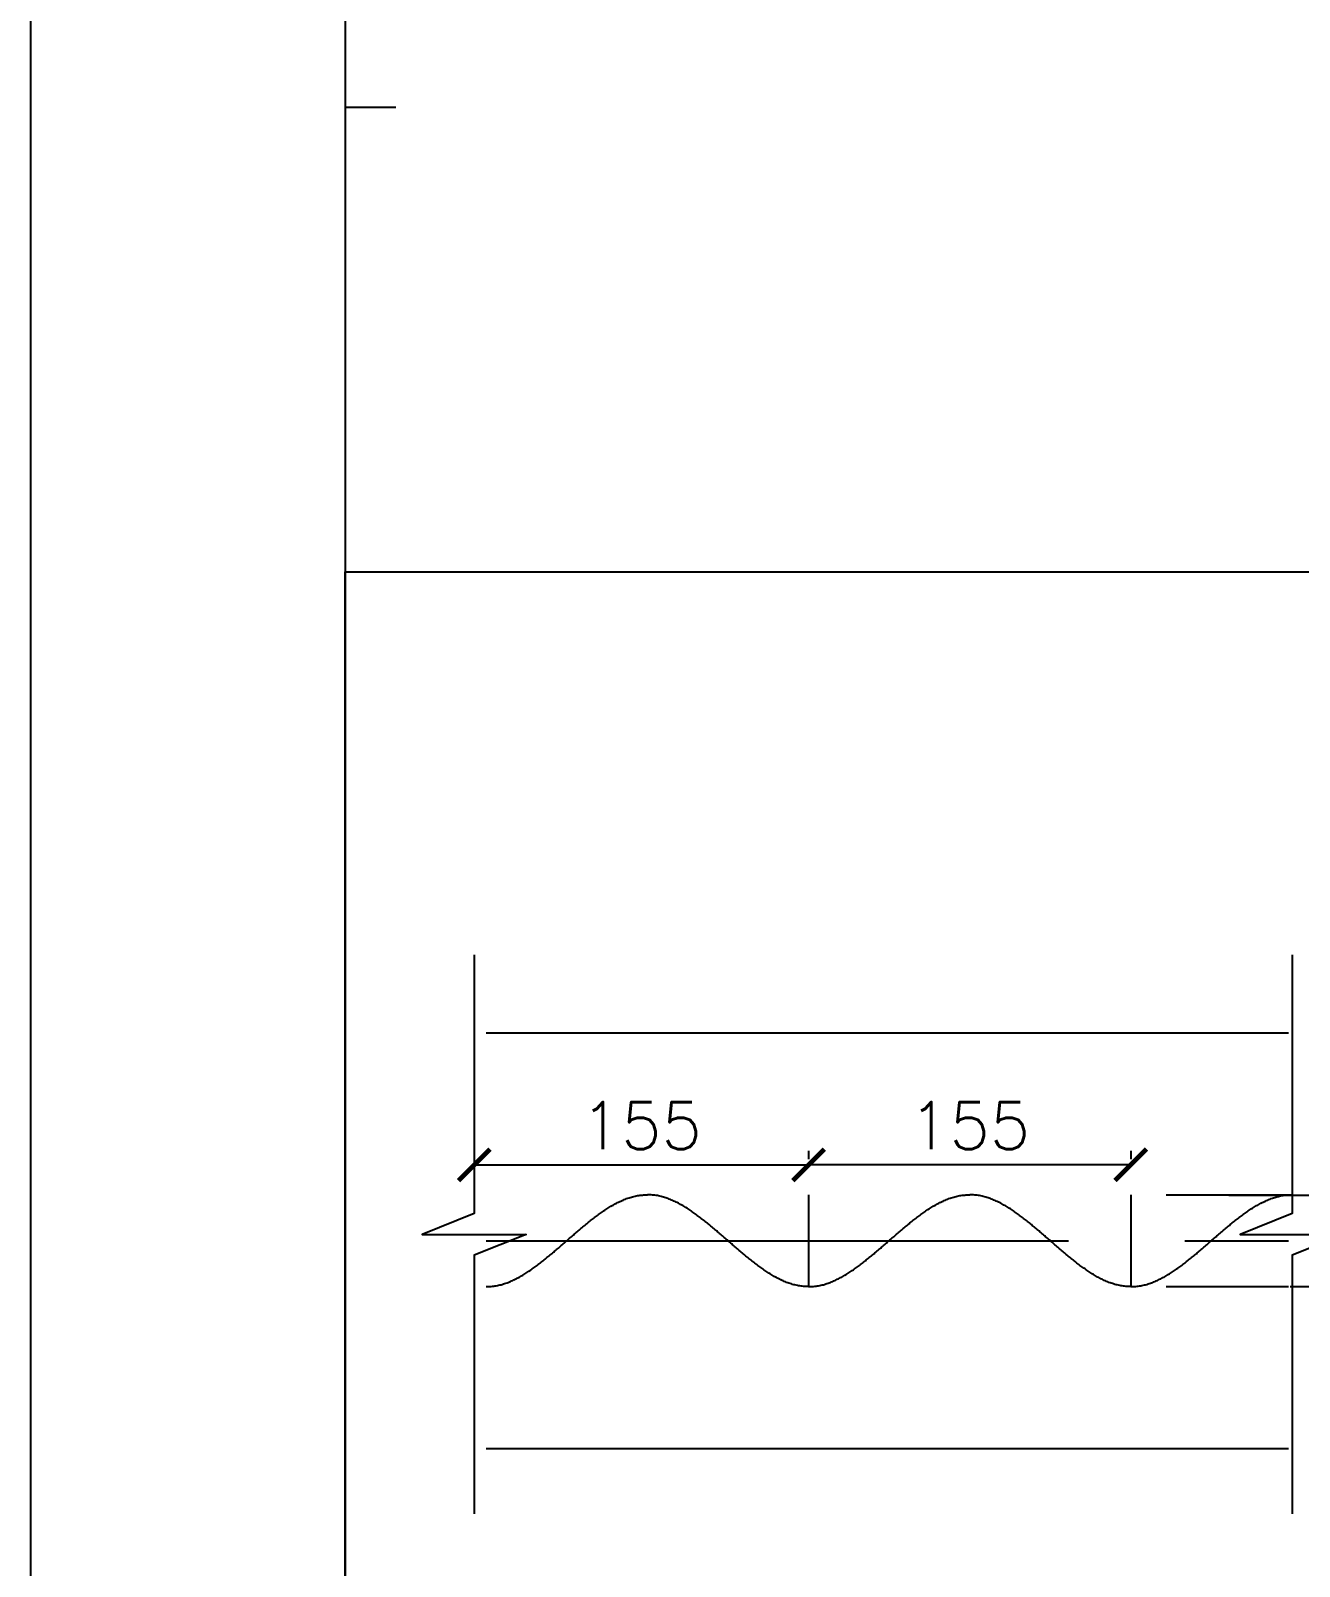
# Model space of a CAD drawing. Header units: metres. Extents: x -297536 to 1852864, y -630451 to -422551.
# Drawn here: x 1592464 to 1604573, y -497772 to -483113 of the extents above; entities that cross this region are included whole.
import ezdxf

# ---------------------------------------------------------------- set-up
doc = ezdxf.new("R2010")
doc.units = ezdxf.units.M
doc.header["$LTSCALE"] = 700
doc.linetypes.add('CEN', pattern=[62, 60, -1, 0, -1])
doc.linetypes.add('CENTER', pattern=[50.8, 31.75, -6.35, 6.35, -6.35])
for name, color, linetype in [('CEN', 152, 'CEN'), ('DIM', 7, 'Continuous'), ('TEX', 3, 'Continuous'), ('된장공장-1$0$WID', 4, 'Continuous')]:
    doc.layers.add(name, color=color, linetype=linetype)
doc.styles.add('HGTXT', font='romans.shx', dxfattribs={"bigfont": 'WHGTXT.shx'})
doc.dimstyles.new('KJ', dxfattribs={"dimscale": 700, "dimtxt": 1.5, "dimasz": 1, "dimexe": 0.18, "dimexo": 2, "dimgap": 0.5, "dimtad": 1, "dimdec": 0, "dimzin": 0, "dimdsep": 46, "dimlunit": 6, "dimtxsty": 'HGTXT', "dimblk": 'ARCHTICK', "dimcen": 0.09, "dimclrt": 3, "dimadec": 0, "dimazin": 0, "dimtfac": 1, "dimtdec": 0, "dimtix": 1, "dimtmove": 0, "dimatfit": 0, "dimldrblk": 'OBLIQUE', "dimfxl": 1, "dimtolj": 1, "dimtzin": 0, "dimarcsym": 0})

# ---------------------------------------------------------------- blocks, each defined once
blk = doc.blocks.new('_ArchTick')
at = {"color": 0, "linetype": 'ByBlock', "const_width": 0.15}
blk.add_lwpolyline([(-0.5, -0.5), (0.5, 0.5)], dxfattribs=at)
blk = doc.blocks.new('*D753')
at = {"layer": 'Defpoints', "color": 0, "transparency": 16777216}
for p in [(1603302, -494228), (1605953, -494228), (1603886, -495101)]:
    blk.add_point(p, dxfattribs=at)
at = {"layer": 'DIM', "color": 0, "lineweight": -2, "transparency": 16777216}
for p, q in [((1605953, -494228), (1605953, -493928)), ((1603902, -494228), (1606007, -494228)), ((1605953, -495101), (1605953, -494228)), ((1604486, -495101), (1606007, -495101)), ((1605953, -495101), (1605953, -495401))]:
    blk.add_line(p, q, dxfattribs=at)
at = {"layer": 'DIM', "color": 0, "lineweight": -2, "transparency": 16777216, "xscale": 300, "yscale": 300, "zscale": 300}
for p, rotation in [((1605953, -494228), 270), ((1605953, -495101), 90)]:
    blk.add_blockref('_ArchTick', p, dxfattribs=dict(at, rotation=rotation))
at = {"layer": 'DIM', "color": 3, "transparency": 16777216, "insert": (1605578, -494664), "char_height": 450, "attachment_point": 5, "rotation": 90, "style": 'HGTXT'}
blk.add_mtext('\\A1;40~43', dxfattribs=at)
blk = doc.blocks.new('_Oblique')
at = {"color": 0, "linetype": 'ByBlock', "lineweight": -2}
blk.add_line((-0.5, -0.5), (0.5, 0.5), dxfattribs=at)
blk = doc.blocks.new('*D754')
at = {"layer": 'Defpoints', "color": 0, "transparency": 16777216}
for p in [(1599889, -493940), (1599889, -494405), (1602965, -494405)]:
    blk.add_point(p, dxfattribs=at)
at = {"layer": 'DIM', "color": 0, "lineweight": -2, "transparency": 16777216}
for p, q in [((1599889, -493805), (1599889, -493886)), ((1602965, -493805), (1602965, -493886)), ((1602965, -493940), (1599889, -493940))]:
    blk.add_line(p, q, dxfattribs=at)
at = {"layer": 'DIM', "color": 0, "lineweight": -2, "transparency": 16777216, "xscale": 300, "yscale": 300, "zscale": 300, "rotation": 180}
blk.add_blockref('_ArchTick', (1599889, -493940), dxfattribs=at)
at = {"layer": 'DIM', "color": 0, "lineweight": -2, "transparency": 16777216, "xscale": 300, "yscale": 300, "zscale": 300}
blk.add_blockref('_ArchTick', (1602965, -493940), dxfattribs=at)
at = {"layer": 'DIM', "color": 3, "transparency": 16777216, "insert": (1601427, -493565), "char_height": 450, "attachment_point": 5, "style": 'HGTXT'}
blk.add_mtext('\\A1;155', dxfattribs=at)
blk = doc.blocks.new('*D755')
at = {"layer": 'Defpoints', "color": 0, "transparency": 16777216}
for p in [(1599889, -493940), (1596698, -494405), (1599889, -494405)]:
    blk.add_point(p, dxfattribs=at)
at = {"layer": 'DIM', "color": 0, "lineweight": -2, "transparency": 16777216}
for p, q in [((1596698, -493805), (1596698, -493886)), ((1599889, -493805), (1599889, -493886)), ((1596698, -493940), (1599889, -493940))]:
    blk.add_line(p, q, dxfattribs=at)
at = {"layer": 'DIM', "color": 0, "lineweight": -2, "transparency": 16777216, "xscale": 300, "yscale": 300, "zscale": 300, "rotation": 180}
blk.add_blockref('_ArchTick', (1596698, -493940), dxfattribs=at)
at = {"layer": 'DIM', "color": 0, "lineweight": -2, "transparency": 16777216, "xscale": 300, "yscale": 300, "zscale": 300}
blk.add_blockref('_ArchTick', (1599889, -493940), dxfattribs=at)
at = {"layer": 'DIM', "color": 3, "transparency": 16777216, "insert": (1598293, -493565), "char_height": 450, "attachment_point": 5, "style": 'HGTXT'}
blk.add_mtext('\\A1;155', dxfattribs=at)
blk = doc.blocks.new('Form01')
at = {"ltscale": 0.015}
blk.add_lwpolyline([(0, 0), (420, 0), (420, -297), (0, -297)], close=True, dxfattribs=at)
at = {"layer": '된장공장-1$0$WID', "ltscale": 250}
for p, q in [((10, -10), (10, -287)), ((11.622, -204.321), (10, -204.321))]:
    blk.add_line(p, q, dxfattribs=at)

msp = doc.modelspace()

# ---------------------------------------------------------------- linework, layer by layer
at = {"color": 2}
for p, q in [((1598003.1, -494335.7), (1598013.4, -494329.6)), ((1598013.4, -494329.6), (1598023.7, -494323.7)), ((1598023.7, -494323.7), (1598034.1, -494317.8)), ((1598034.1, -494317.8), (1598044.5, -494312.1)), ((1598044.5, -494312.1), (1598055, -494306.5)), ((1598055, -494306.5), (1598065.6, -494301)), ((1598065.6, -494301), (1598076.2, -494295.6)), ((1598076.2, -494295.6), (1598086.9, -494290.4)), ((1598086.9, -494290.4), (1598097.7, -494285.4)), ((1598097.7, -494285.4), (1598108.6, -494280.4)), ((1598108.6, -494280.4), (1598119.5, -494275.7)), ((1598119.5, -494275.7), (1598130.5, -494271.1)), ((1598130.5, -494271.1), (1598141.5, -494266.7)), ((1598141.5, -494266.7), (1598152.7, -494262.5)), ((1598152.7, -494262.5), (1598163.9, -494258.4)), ((1598163.9, -494258.4), (1598175.1, -494254.6)), ((1598175.1, -494254.6), (1598186.5, -494251)), ((1598186.5, -494251), (1598197.9, -494247.6)), ((1598197.9, -494247.6), (1598209.4, -494244.4)), ((1598209.4, -494244.4), (1598220.9, -494241.5)), ((1598220.9, -494241.5), (1598232.5, -494238.8)), ((1598232.5, -494238.8), (1598244.2, -494236.4)), ((1598244.2, -494236.4), (1598255.9, -494234.2)), ((1598255.9, -494234.2), (1598267.6, -494232.3)), ((1598267.6, -494232.3), (1598279.5, -494230.7)), ((1598279.5, -494230.7), (1598291.3, -494229.4)), ((1598291.3, -494229.4), (1598303.2, -494228.4)), ((1598303.2, -494228.4), (1598315, -494227.7)), ((1598315, -494227.7), (1598326.9, -494227.4)), ((1598326.9, -494227.4), (1598338.9, -494227.3)), ((1598338.9, -494227.3), (1598350.8, -494227.6)), ((1598362.7, -494227.3), (1598350.8, -494227.6)), ((1598374.6, -494227.4), (1598362.7, -494227.3)), ((1598386.5, -494227.7), (1598374.6, -494227.4)), ((1598398.4, -494228.4), (1598386.5, -494227.7)), ((1598410.2, -494229.4), (1598398.4, -494228.4)), ((1598422.1, -494230.7), (1598410.2, -494229.4)), ((1598433.9, -494232.3), (1598422.1, -494230.7)), ((1598445.6, -494234.2), (1598433.9, -494232.3)), ((1598457.3, -494236.4), (1598445.6, -494234.2)), ((1598469, -494238.8), (1598457.3, -494236.4)), ((1598480.6, -494241.5), (1598469, -494238.8)), ((1598492.1, -494244.4), (1598480.6, -494241.5)), ((1598503.6, -494247.6), (1598492.1, -494244.4)), ((1598515, -494251), (1598503.6, -494247.6)), ((1598526.4, -494254.6), (1598515, -494251)), ((1598537.6, -494258.4), (1598526.4, -494254.6)), ((1598548.8, -494262.5), (1598537.6, -494258.4)), ((1598560, -494266.7), (1598548.8, -494262.5)), ((1598571, -494271.1), (1598560, -494266.7)), ((1598582, -494275.7), (1598571, -494271.1)), ((1598592.9, -494280.4), (1598582, -494275.7)), ((1598603.8, -494285.4), (1598592.9, -494280.4)), ((1598614.6, -494290.4), (1598603.8, -494285.4)), ((1598625.3, -494295.6), (1598614.6, -494290.4)), ((1598635.9, -494301), (1598625.3, -494295.6)), ((1598646.5, -494306.5), (1598635.9, -494301)), ((1598657, -494312.1), (1598646.5, -494306.5)), ((1598667.4, -494317.8), (1598657, -494312.1)), ((1598677.8, -494323.7), (1598667.4, -494317.8)), ((1598688.1, -494329.6), (1598677.8, -494323.7)), ((1598698.4, -494335.7), (1598688.1, -494329.6)), ((1601079.5, -494335.7), (1601089.7, -494329.6)), ((1601089.7, -494329.6), (1601100, -494323.7)), ((1601100, -494323.7), (1601110.4, -494317.8)), ((1601110.4, -494317.8), (1601120.9, -494312.1)), ((1601120.9, -494312.1), (1601131.4, -494306.5)), ((1601131.4, -494306.5), (1601141.9, -494301)), ((1601141.9, -494301), (1601152.6, -494295.6)), ((1601152.6, -494295.6), (1601163.3, -494290.4)), ((1601163.3, -494290.4), (1601174.1, -494285.4)), ((1601174.1, -494285.4), (1601184.9, -494280.4)), ((1601184.9, -494280.4), (1601195.8, -494275.7)), ((1601195.8, -494275.7), (1601206.8, -494271.1)), ((1601206.8, -494271.1), (1601217.9, -494266.7)), ((1601217.9, -494266.7), (1601229, -494262.5)), ((1601229, -494262.5), (1601240.2, -494258.4)), ((1601240.2, -494258.4), (1601251.5, -494254.6)), ((1601251.5, -494254.6), (1601262.8, -494251)), ((1601262.8, -494251), (1601274.2, -494247.6)), ((1601274.2, -494247.6), (1601285.7, -494244.4)), ((1601285.7, -494244.4), (1601297.3, -494241.5)), ((1601297.3, -494241.5), (1601308.9, -494238.8)), ((1601308.9, -494238.8), (1601320.5, -494236.4)), ((1601320.5, -494236.4), (1601332.2, -494234.2)), ((1601332.2, -494234.2), (1601344, -494232.3)), ((1601344, -494232.3), (1601355.8, -494230.7)), ((1601355.8, -494230.7), (1601367.6, -494229.4)), ((1601367.6, -494229.4), (1601379.5, -494228.4)), ((1601379.5, -494228.4), (1601391.4, -494227.7)), ((1601391.4, -494227.7), (1601403.3, -494227.4)), ((1601403.3, -494227.4), (1601415.2, -494227.3)), ((1601415.2, -494227.3), (1601427.1, -494227.6)), ((1601439, -494227.3), (1601427.1, -494227.6)), ((1601450.9, -494227.4), (1601439, -494227.3)), ((1601462.8, -494227.7), (1601450.9, -494227.4)), ((1601474.7, -494228.4), (1601462.8, -494227.7)), ((1601486.6, -494229.4), (1601474.7, -494228.4)), ((1601498.4, -494230.7), (1601486.6, -494229.4)), ((1601510.2, -494232.3), (1601498.4, -494230.7)), ((1601522, -494234.2), (1601510.2, -494232.3)), ((1601533.7, -494236.4), (1601522, -494234.2)), ((1601545.3, -494238.8), (1601533.7, -494236.4)), ((1601556.9, -494241.5), (1601545.3, -494238.8)), ((1601568.5, -494244.4), (1601556.9, -494241.5)), ((1601579.9, -494247.6), (1601568.5, -494244.4)), ((1601591.4, -494251), (1601579.9, -494247.6)), ((1601602.7, -494254.6), (1601591.4, -494251)), ((1601614, -494258.4), (1601602.7, -494254.6)), ((1601625.2, -494262.5), (1601614, -494258.4)), ((1601636.3, -494266.7), (1601625.2, -494262.5)), ((1601647.4, -494271.1), (1601636.3, -494266.7)), ((1601658.4, -494275.7), (1601647.4, -494271.1)), ((1601669.3, -494280.4), (1601658.4, -494275.7)), ((1601680.1, -494285.4), (1601669.3, -494280.4)), ((1601690.9, -494290.4), (1601680.1, -494285.4)), ((1601701.6, -494295.6), (1601690.9, -494290.4)), ((1601712.3, -494301), (1601701.6, -494295.6)), ((1601722.8, -494306.5), (1601712.3, -494301)), ((1601733.3, -494312.1), (1601722.8, -494306.5)), ((1601743.8, -494317.8), (1601733.3, -494312.1)), ((1601754.1, -494323.7), (1601743.8, -494317.8)), ((1601764.5, -494329.6), (1601754.1, -494323.7)), ((1601774.7, -494335.7), (1601764.5, -494329.6)), ((1604155.8, -494335.7), (1604166.1, -494329.6)), ((1604166.1, -494329.6), (1604176.4, -494323.7)), ((1604176.4, -494323.7), (1604186.8, -494317.8)), ((1604186.8, -494317.8), (1604197.2, -494312.1)), ((1604197.2, -494312.1), (1604207.7, -494306.5)), ((1604207.7, -494306.5), (1604218.3, -494301)), ((1604218.3, -494301), (1604228.9, -494295.6)), ((1604228.9, -494295.6), (1604239.6, -494290.4)), ((1604239.6, -494290.4), (1604250.4, -494285.4)), ((1604250.4, -494285.4), (1604261.2, -494280.4)), ((1604261.2, -494280.4), (1604272.2, -494275.7)), ((1604272.2, -494275.7), (1604283.1, -494271.1)), ((1604283.1, -494271.1), (1604294.2, -494266.7)), ((1604294.2, -494266.7), (1604305.3, -494262.5)), ((1604305.3, -494262.5), (1604316.5, -494258.4)), ((1604316.5, -494258.4), (1604327.8, -494254.6)), ((1604327.8, -494254.6), (1604339.2, -494251)), ((1604339.2, -494251), (1604350.6, -494247.6)), ((1604350.6, -494247.6), (1604362.1, -494244.4)), ((1604362.1, -494244.4), (1604373.6, -494241.5)), ((1604373.6, -494241.5), (1604385.2, -494238.8)), ((1604385.2, -494238.8), (1604396.9, -494236.4)), ((1604396.9, -494236.4), (1604408.6, -494234.2)), ((1604408.6, -494234.2), (1604420.3, -494232.3)), ((1604420.3, -494232.3), (1604432.1, -494230.7)), ((1604432.1, -494230.7), (1604444, -494229.4)), ((1604444, -494229.4), (1604455.8, -494228.4)), ((1604455.8, -494228.4), (1604467.7, -494227.7)), ((1604467.7, -494227.7), (1604479.6, -494227.4)), ((1597799.2, -494480.1), (1597808.6, -494472.7)), ((1597808.6, -494472.7), (1597817.9, -494465.3)), ((1597817.9, -494465.3), (1597827.3, -494458)), ((1597827.3, -494458), (1597836.7, -494450.7)), ((1597836.7, -494450.7), (1597846.2, -494443.5)), ((1597846.2, -494443.5), (1597855.6, -494436.3)), ((1597855.6, -494436.3), (1597865.2, -494429.1)), ((1597865.2, -494429.1), (1597874.7, -494422)), ((1597874.7, -494422), (1597884.3, -494415)), ((1597884.3, -494415), (1597894, -494408)), ((1597894, -494408), (1597903.6, -494401)), ((1597903.6, -494401), (1597913.4, -494394.2)), ((1597913.4, -494394.2), (1597923.1, -494387.4)), ((1597923.1, -494387.4), (1597933, -494380.6)), ((1597933, -494380.6), (1597942.8, -494374)), ((1597942.8, -494374), (1597952.7, -494367.4)), ((1597952.7, -494367.4), (1597962.7, -494360.9)), ((1597962.7, -494360.9), (1597972.7, -494354.4)), ((1597972.7, -494354.4), (1597982.8, -494348.1)), ((1597982.8, -494348.1), (1597992.9, -494341.8)), ((1597992.9, -494341.8), (1598003.1, -494335.7)), ((1598708.6, -494341.8), (1598698.4, -494335.7)), ((1598718.7, -494348.1), (1598708.6, -494341.8)), ((1598728.8, -494354.4), (1598718.7, -494348.1)), ((1598738.8, -494360.9), (1598728.8, -494354.4)), ((1598748.8, -494367.4), (1598738.8, -494360.9)), ((1598758.7, -494374), (1598748.8, -494367.4)), ((1598768.6, -494380.6), (1598758.7, -494374)), ((1598778.4, -494387.4), (1598768.6, -494380.6)), ((1598788.1, -494394.2), (1598778.4, -494387.4)), ((1598797.9, -494401), (1598788.1, -494394.2)), ((1598807.6, -494408), (1598797.9, -494401)), ((1598817.2, -494415), (1598807.6, -494408)), ((1598826.8, -494422), (1598817.2, -494415)), ((1598836.3, -494429.1), (1598826.8, -494422)), ((1598845.9, -494436.3), (1598836.3, -494429.1)), ((1598855.4, -494443.5), (1598845.9, -494436.3)), ((1598864.8, -494450.7), (1598855.4, -494443.5)), ((1598874.2, -494458), (1598864.8, -494450.7)), ((1598883.6, -494465.3), (1598874.2, -494458)), ((1598893, -494472.7), (1598883.6, -494465.3)), ((1598902.3, -494480.1), (1598893, -494472.7)), ((1600875.6, -494480.1), (1600884.9, -494472.7)), ((1600884.9, -494472.7), (1600894.2, -494465.3)), ((1600894.2, -494465.3), (1600903.6, -494458)), ((1600903.6, -494458), (1600913, -494450.7)), ((1600913, -494450.7), (1600922.5, -494443.5)), ((1600922.5, -494443.5), (1600932, -494436.3)), ((1600932, -494436.3), (1600941.5, -494429.1)), ((1600941.5, -494429.1), (1600951.1, -494422)), ((1600951.1, -494422), (1600960.7, -494415)), ((1600960.7, -494415), (1600970.3, -494408)), ((1600970.3, -494408), (1600980, -494401)), ((1600980, -494401), (1600989.7, -494394.2)), ((1600989.7, -494394.2), (1600999.5, -494387.4)), ((1600999.5, -494387.4), (1601009.3, -494380.6)), ((1601009.3, -494380.6), (1601019.2, -494374)), ((1601019.2, -494374), (1601029.1, -494367.4)), ((1601029.1, -494367.4), (1601039.1, -494360.9)), ((1601039.1, -494360.9), (1601049.1, -494354.4)), ((1601049.1, -494354.4), (1601059.2, -494348.1)), ((1601059.2, -494348.1), (1601069.3, -494341.8)), ((1601069.3, -494341.8), (1601079.5, -494335.7)), ((1601784.9, -494341.8), (1601774.7, -494335.7)), ((1601795, -494348.1), (1601784.9, -494341.8)), ((1601805.1, -494354.4), (1601795, -494348.1)), ((1601815.1, -494360.9), (1601805.1, -494354.4)), ((1601825.1, -494367.4), (1601815.1, -494360.9)), ((1601835, -494374), (1601825.1, -494367.4)), ((1601844.9, -494380.6), (1601835, -494374)), ((1601854.7, -494387.4), (1601844.9, -494380.6)), ((1601864.5, -494394.2), (1601854.7, -494387.4)), ((1601874.2, -494401), (1601864.5, -494394.2)), ((1601883.9, -494408), (1601874.2, -494401)), ((1601893.5, -494415), (1601883.9, -494408)), ((1601903.1, -494422), (1601893.5, -494415)), ((1601912.7, -494429.1), (1601903.1, -494422)), ((1601922.2, -494436.3), (1601912.7, -494429.1)), ((1601931.7, -494443.5), (1601922.2, -494436.3)), ((1601941.1, -494450.7), (1601931.7, -494443.5)), ((1601950.6, -494458), (1601941.1, -494450.7)), ((1601959.9, -494465.3), (1601950.6, -494458)), ((1601969.3, -494472.7), (1601959.9, -494465.3)), ((1601978.6, -494480.1), (1601969.3, -494472.7)), ((1603951.9, -494480.1), (1603961.2, -494472.7)), ((1603961.2, -494472.7), (1603970.6, -494465.3)), ((1603970.6, -494465.3), (1603980, -494458)), ((1603980, -494458), (1603989.4, -494450.7)), ((1603989.4, -494450.7), (1603998.8, -494443.5)), ((1603998.8, -494443.5), (1604008.3, -494436.3)), ((1604008.3, -494436.3), (1604017.8, -494429.1)), ((1604017.8, -494429.1), (1604027.4, -494422)), ((1604027.4, -494422), (1604037, -494415)), ((1604037, -494415), (1604046.6, -494408)), ((1604046.6, -494408), (1604056.3, -494401)), ((1604056.3, -494401), (1604066, -494394.2)), ((1604066, -494394.2), (1604075.8, -494387.4)), ((1604075.8, -494387.4), (1604085.6, -494380.6)), ((1604085.6, -494380.6), (1604095.5, -494374)), ((1604095.5, -494374), (1604105.4, -494367.4)), ((1604105.4, -494367.4), (1604115.4, -494360.9)), ((1604115.4, -494360.9), (1604125.4, -494354.4)), ((1604125.4, -494354.4), (1604135.5, -494348.1)), ((1604135.5, -494348.1), (1604145.6, -494341.8)), ((1604145.6, -494341.8), (1604155.8, -494335.7)), ((1597617, -494633.5), (1597626, -494625.7)), ((1597626, -494625.7), (1597635, -494617.9)), ((1597635, -494617.9), (1597644, -494610.1)), ((1597644, -494610.1), (1597653, -494602.3)), ((1597653, -494602.3), (1597662.1, -494594.5)), ((1597662.1, -494594.5), (1597671.1, -494586.8)), ((1597671.1, -494586.8), (1597680.1, -494579)), ((1597680.1, -494579), (1597689.2, -494571.3)), ((1597689.2, -494571.3), (1597698.3, -494563.6)), ((1597698.3, -494563.6), (1597707.3, -494555.9)), ((1597707.3, -494555.9), (1597716.4, -494548.2)), ((1597716.4, -494548.2), (1597725.6, -494540.5)), ((1597725.6, -494540.5), (1597734.7, -494532.9)), ((1597734.7, -494532.9), (1597743.8, -494525.3)), ((1597743.8, -494525.3), (1597753, -494517.7)), ((1597753, -494517.7), (1597762.2, -494510.1)), ((1597762.2, -494510.1), (1597771.4, -494502.6)), ((1597771.4, -494502.6), (1597780.7, -494495)), ((1597780.7, -494495), (1597789.9, -494487.6)), ((1597789.9, -494487.6), (1597799.2, -494480.1)), ((1598911.6, -494487.6), (1598902.3, -494480.1)), ((1598920.8, -494495), (1598911.6, -494487.6)), ((1598930.1, -494502.6), (1598920.8, -494495)), ((1598939.3, -494510.1), (1598930.1, -494502.6)), ((1598948.5, -494517.7), (1598939.3, -494510.1)), ((1598957.7, -494525.3), (1598948.5, -494517.7)), ((1598966.8, -494532.9), (1598957.7, -494525.3)), ((1598976, -494540.5), (1598966.8, -494532.9)), ((1598985.1, -494548.2), (1598976, -494540.5)), ((1598994.2, -494555.9), (1598985.1, -494548.2)), ((1599003.3, -494563.6), (1598994.2, -494555.9)), ((1599012.3, -494571.3), (1599003.3, -494563.6)), ((1599021.4, -494579), (1599012.3, -494571.3)), ((1599030.4, -494586.8), (1599021.4, -494579)), ((1599039.4, -494594.5), (1599030.4, -494586.8)), ((1599048.5, -494602.3), (1599039.4, -494594.5)), ((1599057.5, -494610.1), (1599048.5, -494602.3)), ((1599066.5, -494617.9), (1599057.5, -494610.1)), ((1599075.5, -494625.7), (1599066.5, -494617.9)), ((1599084.5, -494633.5), (1599075.5, -494625.7)), ((1600693.4, -494633.5), (1600702.4, -494625.7)), ((1600702.4, -494625.7), (1600711.4, -494617.9)), ((1600711.4, -494617.9), (1600720.4, -494610.1)), ((1600720.4, -494610.1), (1600729.4, -494602.3)), ((1600729.4, -494602.3), (1600738.4, -494594.5)), ((1600738.4, -494594.5), (1600747.4, -494586.8)), ((1600747.4, -494586.8), (1600756.5, -494579)), ((1600756.5, -494579), (1600765.5, -494571.3)), ((1600765.5, -494571.3), (1600774.6, -494563.6)), ((1600774.6, -494563.6), (1600783.7, -494555.9)), ((1600783.7, -494555.9), (1600792.8, -494548.2)), ((1600792.8, -494548.2), (1600801.9, -494540.5)), ((1600801.9, -494540.5), (1600811, -494532.9)), ((1600811, -494532.9), (1600820.1, -494525.3)), ((1600820.1, -494525.3), (1600829.4, -494517.7)), ((1600829.4, -494517.7), (1600838.5, -494510.1)), ((1600838.5, -494510.1), (1600847.8, -494502.6)), ((1600847.8, -494502.6), (1600857, -494495)), ((1600857, -494495), (1600866.3, -494487.6)), ((1600866.3, -494487.6), (1600875.6, -494480.1)), ((1601987.9, -494487.6), (1601978.6, -494480.1)), ((1601997.2, -494495), (1601987.9, -494487.6)), ((1602006.4, -494502.6), (1601997.2, -494495)), ((1602015.6, -494510.1), (1602006.4, -494502.6)), ((1602024.8, -494517.7), (1602015.6, -494510.1)), ((1602034.1, -494525.3), (1602024.8, -494517.7)), ((1602043.2, -494532.9), (1602034.1, -494525.3)), ((1602052.3, -494540.5), (1602043.2, -494532.9)), ((1602061.4, -494548.2), (1602052.3, -494540.5)), ((1602070.5, -494555.9), (1602061.4, -494548.2)), ((1602079.6, -494563.6), (1602070.5, -494555.9)), ((1602088.7, -494571.3), (1602079.6, -494563.6)), ((1602097.7, -494579), (1602088.7, -494571.3)), ((1602106.8, -494586.8), (1602097.7, -494579)), ((1602115.8, -494594.5), (1602106.8, -494586.8)), ((1602124.8, -494602.3), (1602115.8, -494594.5)), ((1602133.8, -494610.1), (1602124.8, -494602.3)), ((1602142.8, -494617.9), (1602133.8, -494610.1)), ((1602151.8, -494625.7), (1602142.8, -494617.9)), ((1602160.8, -494633.5), (1602151.8, -494625.7)), ((1603769.7, -494633.5), (1603778.7, -494625.7)), ((1603778.7, -494625.7), (1603787.7, -494617.9)), ((1603787.7, -494617.9), (1603796.7, -494610.1)), ((1603796.7, -494610.1), (1603805.7, -494602.3)), ((1603805.7, -494602.3), (1603814.7, -494594.5)), ((1603814.7, -494594.5), (1603823.8, -494586.8)), ((1603823.8, -494586.8), (1603832.8, -494579)), ((1603832.8, -494579), (1603841.9, -494571.3)), ((1603841.9, -494571.3), (1603850.9, -494563.6)), ((1603850.9, -494563.6), (1603860, -494555.9)), ((1603860, -494555.9), (1603869.1, -494548.2)), ((1603869.1, -494548.2), (1603878.2, -494540.5)), ((1603878.2, -494540.5), (1603887.4, -494532.9)), ((1603887.4, -494532.9), (1603896.5, -494525.3)), ((1603896.5, -494525.3), (1603905.7, -494517.7)), ((1603905.7, -494517.7), (1603914.9, -494510.1)), ((1603914.9, -494510.1), (1603924.1, -494502.6)), ((1603924.1, -494502.6), (1603933.3, -494495)), ((1603933.3, -494495), (1603942.6, -494487.6)), ((1603942.6, -494487.6), (1603951.9, -494480.1)), ((1597446.9, -494780.3), (1597456, -494772.6)), ((1597456, -494772.6), (1597465.1, -494764.9)), ((1597465.1, -494764.9), (1597474.2, -494757.2)), ((1597474.2, -494757.2), (1597483.2, -494749.5)), ((1597483.2, -494749.5), (1597492.2, -494741.7)), ((1597492.2, -494741.7), (1597501.3, -494734)), ((1597501.3, -494734), (1597510.3, -494726.2)), ((1597510.3, -494726.2), (1597519.3, -494718.4)), ((1597519.3, -494718.4), (1597528.3, -494710.6)), ((1597528.3, -494710.6), (1597537.3, -494702.8)), ((1597537.3, -494702.8), (1597546.3, -494695)), ((1597546.3, -494695), (1597555.3, -494687.2)), ((1597555.3, -494687.2), (1597564.3, -494679.4)), ((1597564.3, -494679.4), (1597573.3, -494671.6)), ((1597573.3, -494671.6), (1597581.7, -494664.2)), ((1597581.7, -494664.2), (1597590.1, -494656.9)), ((1597590.1, -494656.9), (1597599.1, -494649.1)), ((1597599.1, -494649.1), (1597608, -494641.3)), ((1597608, -494641.3), (1597617, -494633.5)), ((1599093.5, -494641.3), (1599084.5, -494633.5)), ((1599102.5, -494649.1), (1599093.5, -494641.3)), ((1599111.4, -494656.9), (1599102.5, -494649.1)), ((1599119.8, -494664.2), (1599111.4, -494656.9)), ((1599128.2, -494671.6), (1599119.8, -494664.2)), ((1599137.2, -494679.4), (1599128.2, -494671.6)), ((1599146.2, -494687.2), (1599137.2, -494679.4)), ((1599155.2, -494695), (1599146.2, -494687.2)), ((1599164.2, -494702.8), (1599155.2, -494695)), ((1599173.2, -494710.6), (1599164.2, -494702.8)), ((1599182.2, -494718.4), (1599173.2, -494710.6)), ((1599191.2, -494726.2), (1599182.2, -494718.4)), ((1599200.2, -494734), (1599191.2, -494726.2)), ((1599209.3, -494741.7), (1599200.2, -494734)), ((1599218.3, -494749.5), (1599209.3, -494741.7)), ((1599227.3, -494757.2), (1599218.3, -494749.5)), ((1599236.4, -494764.9), (1599227.3, -494757.2)), ((1599245.5, -494772.6), (1599236.4, -494764.9)), ((1599254.6, -494780.3), (1599245.5, -494772.6)), ((1600523.2, -494780.3), (1600532.3, -494772.6)), ((1600532.3, -494772.6), (1600541.4, -494764.9)), ((1600541.4, -494764.9), (1600550.5, -494757.2)), ((1600550.5, -494757.2), (1600559.5, -494749.5)), ((1600559.5, -494749.5), (1600568.6, -494741.7)), ((1600568.6, -494741.7), (1600577.6, -494734)), ((1600577.6, -494734), (1600586.6, -494726.2)), ((1600586.6, -494726.2), (1600595.7, -494718.4)), ((1600595.7, -494718.4), (1600604.7, -494710.6)), ((1600604.7, -494710.6), (1600613.7, -494702.8)), ((1600613.7, -494702.8), (1600622.6, -494695)), ((1600622.6, -494695), (1600631.6, -494687.2)), ((1600631.6, -494687.2), (1600640.6, -494679.4)), ((1600640.6, -494679.4), (1600649.6, -494671.6)), ((1600649.6, -494671.6), (1600658, -494664.2)), ((1600658, -494664.2), (1600666.4, -494656.9)), ((1600666.4, -494656.9), (1600675.4, -494649.1)), ((1600675.4, -494649.1), (1600684.4, -494641.3)), ((1600684.4, -494641.3), (1600693.4, -494633.5)), ((1602169.8, -494641.3), (1602160.8, -494633.5)), ((1602178.8, -494649.1), (1602169.8, -494641.3)), ((1602187.8, -494656.9), (1602178.8, -494649.1)), ((1602196.2, -494664.2), (1602187.8, -494656.9)), ((1602204.6, -494671.6), (1602196.2, -494664.2)), ((1602213.6, -494679.4), (1602204.6, -494671.6)), ((1602222.6, -494687.2), (1602213.6, -494679.4)), ((1602231.5, -494695), (1602222.6, -494687.2)), ((1602240.5, -494702.8), (1602231.5, -494695)), ((1602249.5, -494710.6), (1602240.5, -494702.8)), ((1602258.5, -494718.4), (1602249.5, -494710.6)), ((1602267.6, -494726.2), (1602258.5, -494718.4)), ((1602276.6, -494734), (1602267.6, -494726.2)), ((1602285.6, -494741.7), (1602276.6, -494734)), ((1602294.6, -494749.5), (1602285.6, -494741.7)), ((1602303.7, -494757.2), (1602294.6, -494749.5)), ((1602312.8, -494764.9), (1602303.7, -494757.2)), ((1602321.8, -494772.6), (1602312.8, -494764.9)), ((1602330.9, -494780.3), (1602321.8, -494772.6)), ((1603599.6, -494780.3), (1603608.7, -494772.6)), ((1603608.7, -494772.6), (1603617.8, -494764.9)), ((1603617.8, -494764.9), (1603626.9, -494757.2)), ((1603626.9, -494757.2), (1603635.9, -494749.5)), ((1603635.9, -494749.5), (1603644.9, -494741.7)), ((1603644.9, -494741.7), (1603654, -494734)), ((1603654, -494734), (1603663, -494726.2)), ((1603663, -494726.2), (1603672, -494718.4)), ((1603672, -494718.4), (1603681, -494710.6)), ((1603681, -494710.6), (1603690, -494702.8)), ((1603690, -494702.8), (1603699, -494695)), ((1603699, -494695), (1603708, -494687.2)), ((1603708, -494687.2), (1603717, -494679.4)), ((1603717, -494679.4), (1603725.9, -494671.6)), ((1603725.9, -494671.6), (1603734.3, -494664.2)), ((1603734.3, -494664.2), (1603742.8, -494656.9)), ((1603742.8, -494656.9), (1603751.7, -494649.1)), ((1603751.7, -494649.1), (1603760.7, -494641.3)), ((1603760.7, -494641.3), (1603769.7, -494633.5)), ((1597269.4, -494920.5), (1597279, -494913.5)), ((1597279, -494913.5), (1597288.6, -494906.5)), ((1597288.6, -494906.5), (1597298.2, -494899.4)), ((1597298.2, -494899.4), (1597307.7, -494892.3)), ((1597307.7, -494892.3), (1597317.2, -494885)), ((1597317.2, -494885), (1597326.6, -494877.8)), ((1597326.6, -494877.8), (1597336.1, -494870.5)), ((1597336.1, -494870.5), (1597345.4, -494863.2)), ((1597345.4, -494863.2), (1597354.8, -494855.8)), ((1597354.8, -494855.8), (1597364.1, -494848.4)), ((1597364.1, -494848.4), (1597373.4, -494840.9)), ((1597373.4, -494840.9), (1597382.7, -494833.4)), ((1597382.7, -494833.4), (1597391.9, -494825.9)), ((1597391.9, -494825.9), (1597401.1, -494818.5)), ((1597401.1, -494818.5), (1597410.3, -494810.8)), ((1597410.3, -494810.8), (1597419.5, -494803.2)), ((1597419.5, -494803.2), (1597428.7, -494795.6)), ((1597428.7, -494795.6), (1597437.8, -494788)), ((1597437.8, -494788), (1597446.9, -494780.3)), ((1599263.7, -494788), (1599254.6, -494780.3)), ((1599272.9, -494795.6), (1599263.7, -494788)), ((1599282, -494803.2), (1599272.9, -494795.6)), ((1599291.2, -494810.8), (1599282, -494803.2)), ((1599300.4, -494818.5), (1599291.2, -494810.8)), ((1599309.6, -494825.9), (1599300.4, -494818.5)), ((1599318.8, -494833.4), (1599309.6, -494825.9)), ((1599328.1, -494840.9), (1599318.8, -494833.4)), ((1599337.4, -494848.4), (1599328.1, -494840.9)), ((1599346.7, -494855.8), (1599337.4, -494848.4)), ((1599356.1, -494863.2), (1599346.7, -494855.8)), ((1599365.5, -494870.5), (1599356.1, -494863.2)), ((1599374.9, -494877.8), (1599365.5, -494870.5)), ((1599384.3, -494885), (1599374.9, -494877.8)), ((1599393.8, -494892.3), (1599384.3, -494885)), ((1599403.3, -494899.4), (1599393.8, -494892.3)), ((1599412.9, -494906.5), (1599403.3, -494899.4)), ((1599422.5, -494913.5), (1599412.9, -494906.5)), ((1599432.1, -494920.5), (1599422.5, -494913.5)), ((1600345.7, -494920.5), (1600355.4, -494913.5)), ((1600355.4, -494913.5), (1600365, -494906.5)), ((1600365, -494906.5), (1600374.5, -494899.4)), ((1600374.5, -494899.4), (1600384, -494892.3)), ((1600384, -494892.3), (1600393.5, -494885)), ((1600393.5, -494885), (1600403, -494877.8)), ((1600403, -494877.8), (1600412.4, -494870.5)), ((1600412.4, -494870.5), (1600421.8, -494863.2)), ((1600421.8, -494863.2), (1600431.1, -494855.8)), ((1600431.1, -494855.8), (1600440.4, -494848.4)), ((1600440.4, -494848.4), (1600449.7, -494840.9)), ((1600449.7, -494840.9), (1600459, -494833.4)), ((1600459, -494833.4), (1600468.3, -494825.9)), ((1600468.3, -494825.9), (1600477.5, -494818.5)), ((1600477.5, -494818.5), (1600486.7, -494810.8)), ((1600486.7, -494810.8), (1600495.8, -494803.2)), ((1600495.8, -494803.2), (1600505, -494795.6)), ((1600505, -494795.6), (1600514.1, -494788)), ((1600514.1, -494788), (1600523.2, -494780.3)), ((1602340.1, -494788), (1602330.9, -494780.3)), ((1602349.2, -494795.6), (1602340.1, -494788)), ((1602358.3, -494803.2), (1602349.2, -494795.6)), ((1602367.5, -494810.8), (1602358.3, -494803.2)), ((1602376.7, -494818.5), (1602367.5, -494810.8)), ((1602385.9, -494825.9), (1602376.7, -494818.5)), ((1602395.2, -494833.4), (1602385.9, -494825.9)), ((1602404.4, -494840.9), (1602395.2, -494833.4)), ((1602413.7, -494848.4), (1602404.4, -494840.9)), ((1602423.1, -494855.8), (1602413.7, -494848.4)), ((1602432.4, -494863.2), (1602423.1, -494855.8)), ((1602441.8, -494870.5), (1602432.4, -494863.2)), ((1602451.2, -494877.8), (1602441.8, -494870.5)), ((1602460.7, -494885), (1602451.2, -494877.8)), ((1602470.1, -494892.3), (1602460.7, -494885)), ((1602479.7, -494899.4), (1602470.1, -494892.3)), ((1602489.2, -494906.5), (1602479.7, -494899.4)), ((1602498.8, -494913.5), (1602489.2, -494906.5)), ((1602508.5, -494920.5), (1602498.8, -494913.5)), ((1603422.1, -494920.5), (1603431.7, -494913.5)), ((1603431.7, -494913.5), (1603441.3, -494906.5)), ((1603441.3, -494906.5), (1603450.9, -494899.4)), ((1603450.9, -494899.4), (1603460.4, -494892.3)), ((1603460.4, -494892.3), (1603469.9, -494885)), ((1603469.9, -494885), (1603479.3, -494877.8)), ((1603479.3, -494877.8), (1603488.7, -494870.5)), ((1603488.7, -494870.5), (1603498.1, -494863.2)), ((1603498.1, -494863.2), (1603507.5, -494855.8)), ((1603507.5, -494855.8), (1603516.8, -494848.4)), ((1603516.8, -494848.4), (1603526.1, -494840.9)), ((1603526.1, -494840.9), (1603535.4, -494833.4)), ((1603535.4, -494833.4), (1603544.6, -494825.9)), ((1603544.6, -494825.9), (1603553.8, -494818.5)), ((1603553.8, -494818.5), (1603563, -494810.8)), ((1603563, -494810.8), (1603572.2, -494803.2)), ((1603572.2, -494803.2), (1603581.3, -494795.6)), ((1603581.3, -494795.6), (1603590.5, -494788)), ((1603590.5, -494788), (1603599.6, -494780.3)), ((1597010.7, -495066), (1597021.8, -495061.8)), ((1597021.8, -495061.8), (1597032.9, -495057.4)), ((1597032.9, -495057.4), (1597043.9, -495052.8)), ((1597043.9, -495052.8), (1597054.8, -495048)), ((1597054.8, -495048), (1597065.6, -495043.1)), ((1597065.6, -495043.1), (1597076.4, -495038.1)), ((1597076.4, -495038.1), (1597087.1, -495032.9)), ((1597087.1, -495032.9), (1597097.7, -495027.5)), ((1597097.7, -495027.5), (1597108.3, -495022)), ((1597108.3, -495022), (1597118.8, -495016.4)), ((1597118.8, -495016.4), (1597129.3, -495010.7)), ((1597129.3, -495010.7), (1597139.6, -495004.8)), ((1597139.6, -495004.8), (1597150, -494998.9)), ((1597150, -494998.9), (1597160.2, -494992.8)), ((1597160.2, -494992.8), (1597170.4, -494986.7)), ((1597170.4, -494986.7), (1597180.5, -494980.4)), ((1597180.5, -494980.4), (1597190.6, -494974.1)), ((1597190.6, -494974.1), (1597200.6, -494967.6)), ((1597200.6, -494967.6), (1597210.6, -494961.1)), ((1597210.6, -494961.1), (1597220.5, -494954.5)), ((1597220.5, -494954.5), (1597230.4, -494947.9)), ((1597230.4, -494947.9), (1597240.2, -494941.1)), ((1597240.2, -494941.1), (1597250, -494934.3)), ((1597250, -494934.3), (1597259.7, -494927.4)), ((1597259.7, -494927.4), (1597269.4, -494920.5)), ((1599441.8, -494927.4), (1599432.1, -494920.5)), ((1599451.5, -494934.3), (1599441.8, -494927.4)), ((1599461.3, -494941.1), (1599451.5, -494934.3)), ((1599471.1, -494947.9), (1599461.3, -494941.1)), ((1599481, -494954.5), (1599471.1, -494947.9)), ((1599490.9, -494961.1), (1599481, -494954.5)), ((1599500.9, -494967.6), (1599490.9, -494961.1)), ((1599510.9, -494974.1), (1599500.9, -494967.6)), ((1599521, -494980.4), (1599510.9, -494974.1)), ((1599531.1, -494986.7), (1599521, -494980.4)), ((1599541.3, -494992.8), (1599531.1, -494986.7)), ((1599551.6, -494998.9), (1599541.3, -494992.8)), ((1599561.9, -495004.8), (1599551.6, -494998.9)), ((1599572.2, -495010.7), (1599561.9, -495004.8)), ((1599582.7, -495016.4), (1599572.2, -495010.7)), ((1599593.2, -495022), (1599582.7, -495016.4)), ((1599603.8, -495027.5), (1599593.2, -495022)), ((1599614.4, -495032.9), (1599603.8, -495027.5)), ((1599625.1, -495038.1), (1599614.4, -495032.9)), ((1599635.9, -495043.1), (1599625.1, -495038.1)), ((1599646.7, -495048), (1599635.9, -495043.1)), ((1599657.7, -495052.8), (1599646.7, -495048)), ((1599668.6, -495057.4), (1599657.7, -495052.8)), ((1599679.7, -495061.8), (1599668.6, -495057.4)), ((1599690.8, -495066), (1599679.7, -495061.8)), ((1600087, -495066), (1600098.1, -495061.8)), ((1600098.1, -495061.8), (1600109.2, -495057.4)), ((1600109.2, -495057.4), (1600120.2, -495052.8)), ((1600120.2, -495052.8), (1600131.1, -495048)), ((1600131.1, -495048), (1600142, -495043.1)), ((1600142, -495043.1), (1600152.7, -495038.1)), ((1600152.7, -495038.1), (1600163.4, -495032.9)), ((1600163.4, -495032.9), (1600174.1, -495027.5)), ((1600174.1, -495027.5), (1600184.7, -495022)), ((1600184.7, -495022), (1600195.2, -495016.4)), ((1600195.2, -495016.4), (1600205.6, -495010.7)), ((1600205.6, -495010.7), (1600216, -495004.8)), ((1600216, -495004.8), (1600226.3, -494998.9)), ((1600226.3, -494998.9), (1600236.5, -494992.8)), ((1600236.5, -494992.8), (1600246.7, -494986.7)), ((1600246.7, -494986.7), (1600256.9, -494980.4)), ((1600256.9, -494980.4), (1600266.9, -494974.1)), ((1600266.9, -494974.1), (1600277, -494967.6)), ((1600277, -494967.6), (1600286.9, -494961.1)), ((1600286.9, -494961.1), (1600296.9, -494954.5)), ((1600296.9, -494954.5), (1600306.7, -494947.9)), ((1600306.7, -494947.9), (1600316.5, -494941.1)), ((1600316.5, -494941.1), (1600326.3, -494934.3)), ((1600326.3, -494934.3), (1600336, -494927.4)), ((1600336, -494927.4), (1600345.7, -494920.5)), ((1602518.1, -494927.4), (1602508.5, -494920.5)), ((1602527.9, -494934.3), (1602518.1, -494927.4)), ((1602537.6, -494941.1), (1602527.9, -494934.3)), ((1602547.5, -494947.9), (1602537.6, -494941.1)), ((1602557.3, -494954.5), (1602547.5, -494947.9)), ((1602567.3, -494961.1), (1602557.3, -494954.5)), ((1602577.2, -494967.6), (1602567.3, -494961.1)), ((1602587.2, -494974.1), (1602577.2, -494967.6)), ((1602597.3, -494980.4), (1602587.2, -494974.1)), ((1602607.5, -494986.7), (1602597.3, -494980.4)), ((1602617.6, -494992.8), (1602607.5, -494986.7)), ((1602627.9, -494998.9), (1602617.6, -494992.8)), ((1602638.2, -495004.8), (1602627.9, -494998.9)), ((1602648.6, -495010.7), (1602638.2, -495004.8)), ((1602659, -495016.4), (1602648.6, -495010.7)), ((1602669.5, -495022), (1602659, -495016.4)), ((1602680.1, -495027.5), (1602669.5, -495022)), ((1602690.7, -495032.9), (1602680.1, -495027.5)), ((1602701.4, -495038.1), (1602690.7, -495032.9)), ((1602712.2, -495043.1), (1602701.4, -495038.1)), ((1602723.1, -495048), (1602712.2, -495043.1)), ((1602734, -495052.8), (1602723.1, -495048)), ((1602745, -495057.4), (1602734, -495052.8)), ((1602756, -495061.8), (1602745, -495057.4)), ((1602767.2, -495066), (1602756, -495061.8)), ((1603163.4, -495066), (1603174.5, -495061.8)), ((1603174.5, -495061.8), (1603185.5, -495057.4)), ((1603185.5, -495057.4), (1603196.5, -495052.8)), ((1603196.5, -495052.8), (1603207.5, -495048)), ((1603207.5, -495048), (1603218.3, -495043.1)), ((1603218.3, -495043.1), (1603229.1, -495038.1)), ((1603229.1, -495038.1), (1603239.8, -495032.9)), ((1603239.8, -495032.9), (1603250.4, -495027.5)), ((1603250.4, -495027.5), (1603261, -495022)), ((1603261, -495022), (1603271.5, -495016.4)), ((1603271.5, -495016.4), (1603281.9, -495010.7)), ((1603281.9, -495010.7), (1603292.3, -495004.8)), ((1603292.3, -495004.8), (1603302.6, -494998.9)), ((1603302.6, -494998.9), (1603312.9, -494992.8)), ((1603312.9, -494992.8), (1603323.1, -494986.7)), ((1603323.1, -494986.7), (1603333.2, -494980.4)), ((1603333.2, -494980.4), (1603343.3, -494974.1)), ((1603343.3, -494974.1), (1603353.3, -494967.6)), ((1603353.3, -494967.6), (1603363.3, -494961.1)), ((1603363.3, -494961.1), (1603373.2, -494954.5)), ((1603373.2, -494954.5), (1603383.1, -494947.9)), ((1603383.1, -494947.9), (1603392.9, -494941.1)), ((1603392.9, -494941.1), (1603402.7, -494934.3)), ((1603402.7, -494934.3), (1603412.4, -494927.4)), ((1603412.4, -494927.4), (1603422.1, -494920.5)), ((1596812.6, -495100.9), (1596824.5, -495101.2)), ((1596824.5, -495101.2), (1596836.4, -495101.1)), ((1596836.4, -495101.1), (1596848.3, -495100.8)), ((1596848.3, -495100.8), (1596860.2, -495100.1)), ((1596860.2, -495100.1), (1596872.1, -495099.1)), ((1596872.1, -495099.1), (1596883.9, -495097.8)), ((1596883.9, -495097.8), (1596895.7, -495096.2)), ((1596895.7, -495096.2), (1596907.4, -495094.3)), ((1596907.4, -495094.3), (1596919.2, -495092.1)), ((1596919.2, -495092.1), (1596930.8, -495089.7)), ((1596930.8, -495089.7), (1596942.4, -495087)), ((1596942.4, -495087), (1596954, -495084.1)), ((1596954, -495084.1), (1596965.4, -495080.9)), ((1596965.4, -495080.9), (1596976.9, -495077.5)), ((1596976.9, -495077.5), (1596988.2, -495073.9)), ((1596988.2, -495073.9), (1596999.5, -495070.1)), ((1596999.5, -495070.1), (1597010.7, -495066)), ((1599702, -495070.1), (1599690.8, -495066)), ((1599713.3, -495073.9), (1599702, -495070.1)), ((1599724.7, -495077.5), (1599713.3, -495073.9)), ((1599736.1, -495080.9), (1599724.7, -495077.5)), ((1599747.6, -495084.1), (1599736.1, -495080.9)), ((1599759.1, -495087), (1599747.6, -495084.1)), ((1599770.7, -495089.7), (1599759.1, -495087)), ((1599782.4, -495092.1), (1599770.7, -495089.7)), ((1599794.1, -495094.3), (1599782.4, -495092.1)), ((1599805.8, -495096.2), (1599794.1, -495094.3)), ((1599817.6, -495097.8), (1599805.8, -495096.2)), ((1599829.5, -495099.1), (1599817.6, -495097.8)), ((1599841.3, -495100.1), (1599829.5, -495099.1)), ((1599853.2, -495100.8), (1599841.3, -495100.1)), ((1599865.1, -495101.1), (1599853.2, -495100.8)), ((1599877, -495101.2), (1599865.1, -495101.1)), ((1599888.9, -495100.9), (1599877, -495101.2)), ((1599888.9, -495100.9), (1599900.8, -495101.2)), ((1599900.8, -495101.2), (1599912.7, -495101.1)), ((1599912.7, -495101.1), (1599924.6, -495100.8)), ((1599924.6, -495100.8), (1599936.5, -495100.1)), ((1599936.5, -495100.1), (1599948.4, -495099.1)), ((1599948.4, -495099.1), (1599960.2, -495097.8)), ((1599960.2, -495097.8), (1599972, -495096.2)), ((1599972, -495096.2), (1599983.8, -495094.3)), ((1599983.8, -495094.3), (1599995.5, -495092.1)), ((1599995.5, -495092.1), (1600007.2, -495089.7)), ((1600007.2, -495089.7), (1600018.8, -495087)), ((1600018.8, -495087), (1600030.3, -495084.1)), ((1600030.3, -495084.1), (1600041.8, -495080.9)), ((1600041.8, -495080.9), (1600053.2, -495077.5)), ((1600053.2, -495077.5), (1600064.5, -495073.9)), ((1600064.5, -495073.9), (1600075.8, -495070.1)), ((1600075.8, -495070.1), (1600087, -495066)), ((1602778.4, -495070.1), (1602767.2, -495066)), ((1602789.7, -495073.9), (1602778.4, -495070.1)), ((1602801, -495077.5), (1602789.7, -495073.9)), ((1602812.4, -495080.9), (1602801, -495077.5)), ((1602823.9, -495084.1), (1602812.4, -495080.9)), ((1602835.4, -495087), (1602823.9, -495084.1)), ((1602847, -495089.7), (1602835.4, -495087)), ((1602858.7, -495092.1), (1602847, -495089.7)), ((1602870.4, -495094.3), (1602858.7, -495092.1)), ((1602882.2, -495096.2), (1602870.4, -495094.3)), ((1602894, -495097.8), (1602882.2, -495096.2)), ((1602905.8, -495099.1), (1602894, -495097.8)), ((1602917.7, -495100.1), (1602905.8, -495099.1)), ((1602929.5, -495100.8), (1602917.7, -495100.1)), ((1602941.5, -495101.1), (1602929.5, -495100.8)), ((1602953.4, -495101.2), (1602941.5, -495101.1)), ((1602965.3, -495100.9), (1602953.4, -495101.2)), ((1602965.3, -495100.9), (1602977.2, -495101.2)), ((1602977.2, -495101.2), (1602989.1, -495101.1)), ((1602989.1, -495101.1), (1603001, -495100.8)), ((1603001, -495100.8), (1603012.9, -495100.1)), ((1603012.9, -495100.1), (1603024.7, -495099.1)), ((1603024.7, -495099.1), (1603036.6, -495097.8)), ((1603036.6, -495097.8), (1603048.4, -495096.2)), ((1603048.4, -495096.2), (1603060.1, -495094.3)), ((1603060.1, -495094.3), (1603071.8, -495092.1)), ((1603071.8, -495092.1), (1603083.5, -495089.7)), ((1603083.5, -495089.7), (1603095.1, -495087)), ((1603095.1, -495087), (1603106.6, -495084.1)), ((1603106.6, -495084.1), (1603118.1, -495080.9)), ((1603118.1, -495080.9), (1603129.5, -495077.5)), ((1603129.5, -495077.5), (1603140.9, -495073.9)), ((1603140.9, -495073.9), (1603152.1, -495070.1)), ((1603152.1, -495070.1), (1603163.4, -495066))]:
    msp.add_line(p, q, dxfattribs=at)
for p, q in [((1604479.6, -494227.4), (1604491.5, -494227.3)), ((1604491.5, -494227.3), (1604503.4, -494227.6))]:
    msp.add_line(p, q)
at = {"color": 5}
msp.add_lwpolyline([(1595464.2, -488279.4), (1610464.2, -488279.4), (1610464.2, -503279.4), (1595464.2, -503279.4)], close=True, dxfattribs=at)
at = {"layer": 'CEN', "linetype": 'CENTER', "ltscale": 0.25}
for p, q in [((1599888.9, -494227.6), (1599888.9, -495100.9)), ((1602965.3, -494227.6), (1602965.3, -495100.9)), ((1603302.1, -494227.6), (1604470.9, -494227.6)), ((1596812.6, -494664.2), (1604470.9, -494664.2)), ((1603302.1, -495100.9), (1604470.9, -495100.9))]:
    msp.add_line(p, q, dxfattribs=at)
at = {"layer": 'DIM'}
for points in [[(1596697.6, -491935.1), (1596697.6, -494405.5), (1596201.4, -494603.9), (1597193.8, -494603.9), (1596697.6, -494802.4), (1596697.6, -497272.8)], [(1604505.7, -491935.1), (1604505.7, -494405.5), (1604009.5, -494603.9), (1605001.9, -494603.9), (1604505.7, -494802.4), (1604505.7, -497272.8)]]:
    msp.add_lwpolyline(points, dxfattribs=at)
at = {"layer": 'TEX', "color": 2}
for p, q in [((1596812.6, -492679.5), (1604470.9, -492679.5)), ((1596812.6, -496649), (1604470.9, -496649))]:
    msp.add_line(p, q, dxfattribs=at)

# ---------------------------------------------------------------- block references
at = {"xscale": 300, "yscale": 300, "zscale": 300}
msp.add_blockref('Form01', (1592464.2, -422550.9), dxfattribs=at)

# ---------------------------------------------------------------- dimensions: what is measured, and where the dimension line sits
at = {"layer": 'DIM'}
for base, p1, p2, angle, text, picture, middle in [((1599888.9, -493940.5), (1596697.6, -494405.5), (1599888.9, -494405.5), 180, '155', '*D755', (1598293.3, -493565.5)), ((1599888.9, -493940.5), (1602965.3, -494405.5), (1599888.9, -494405.5), 180, '155', '*D754', (1601427.1, -493565.5)), ((1605953.2, -494227.6), (1603886.5, -495100.9), (1603302.1, -494227.6), 90, '40~43', '*D753', (1605578.2, -494664.2))]:
    dim = msp.add_linear_dim(base=base, p1=p1, p2=p2, angle=angle, text=text, dimstyle='KJ', override={"dimscale": 300, "dimtxsty": 'HGTXT', "dimldrblk": 'Oblique'}, dxfattribs=at)
    dim.commit()
    dim.dimension.update_dxf_attribs({"geometry": picture, "text_midpoint": middle})

doc.saveas('drawing.dxf')
